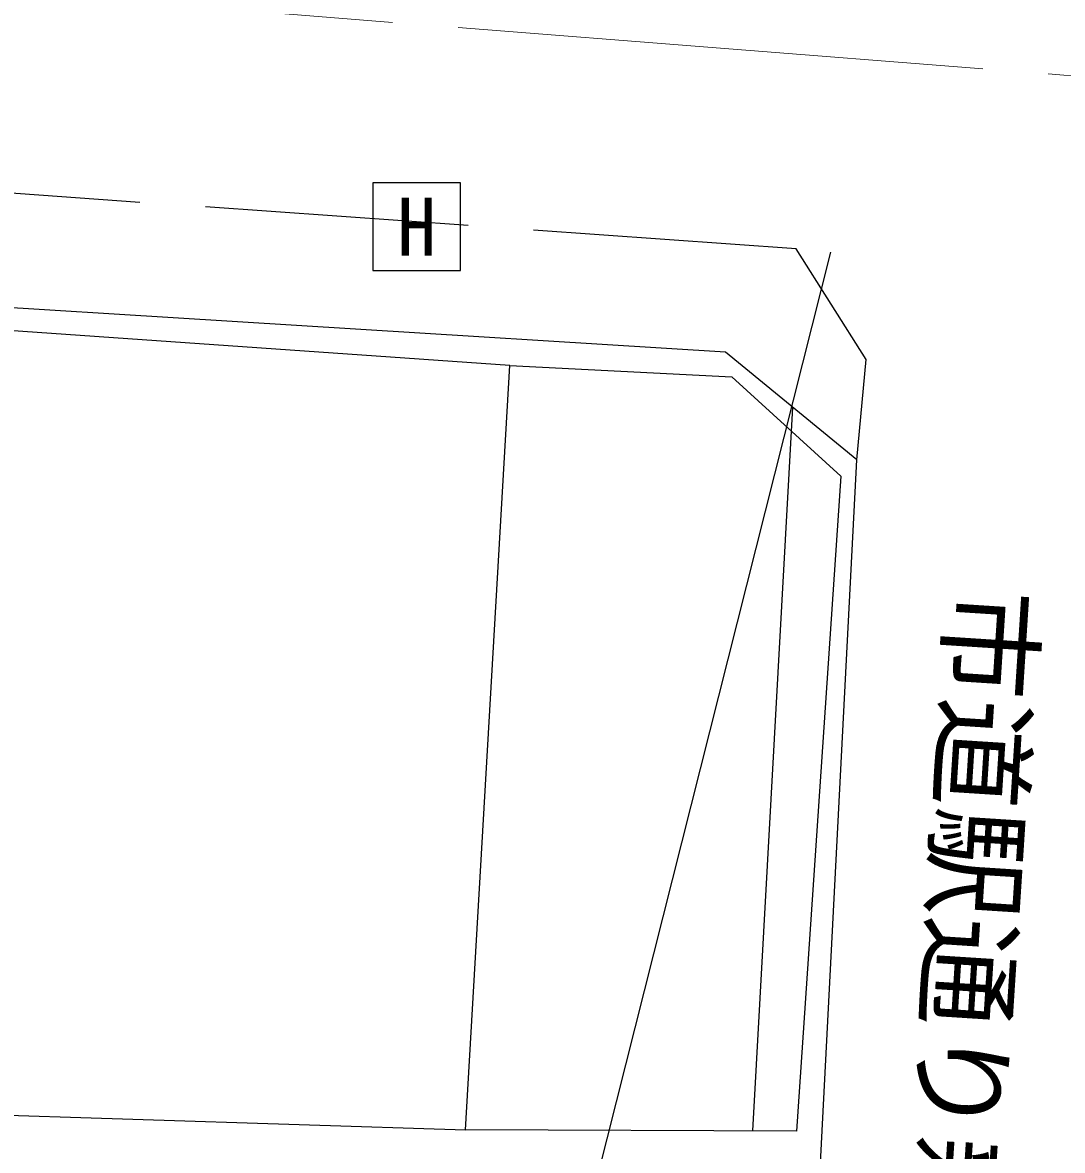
# Model space of a CAD drawing. Units: millimetres, scale not verified. Extents: x 40000 to 680000, y 20000 to 380000.
# Drawn here: x 290549 to 314258, y 266999 to 292706 of the extents above; entities that cross this region are included whole.
import ezdxf
from ezdxf.enums import TextEntityAlignment as Align

# ---------------------------------------------------------------- set-up
doc = ezdxf.new("R2010")
doc.units = ezdxf.units.MM
doc.header["$LTSCALE"] = 1000
doc.linetypes.add('CHAIN', pattern=[18.5, 12, -1.5, 3.5, -1.5])
doc.linetypes.add('DASHED', pattern=[7.5, 6, -1.5])
for name, color, linetype, lineweight in [('M-BGD', 7, 'Continuous', 25), ('M-BGD-EXST', 7, 'Continuous', 25), ('M-BMK', 2, 'CHAIN', 13), ('M-STR-STRC', 7, 'Continuous', 25)]:
    doc.layers.add(name, color=color, linetype=linetype, lineweight=lineweight)
doc.layers.add('M-BMK-HTXT', color=7, linetype='Continuous')
doc.styles.add('ＭＳ ゴシック', font='')
doc.styles.get('ＭＳ ゴシック').set_extended_font_data('MS Gothic')

msp = doc.modelspace()

# ---------------------------------------------------------------- linework, layer by layer
at = {"layer": 'M-BGD'}
msp.add_line((307201, 267444), (308107, 283939), dxfattribs=at)
at = {"layer": 'M-BGD', "linetype": 'DASHED'}
msp.add_lwpolyline([(309572, 282741), (309784, 285029), (308186, 287551), (285269, 289169), (268048, 290057), (267576, 289573), (267443, 287625)], dxfattribs=at)
at = {"layer": 'M-BGD'}
for points in [[(308100, 254366), (309572, 282741), (306572, 285194), (267443, 287625), (267360, 286521)], [(301659, 284887), (306716, 284634), (309208, 282369), (308194, 267441), (300645, 267468)]]:
    msp.add_lwpolyline(points, dxfattribs=at)
msp.add_lwpolyline([(290230, 285684), (289262, 267836), (300645, 267468), (301659, 284887)], close=True, dxfattribs=at)
at = {"layer": 'M-BGD-EXST'}
msp.add_lwpolyline([(298536, 287053), (300536, 287053), (300536, 289053), (298536, 289053)], close=True, dxfattribs=at)
at = {"layer": 'M-BMK'}
msp.add_line((282034, 294043), (380505, 286297), dxfattribs=at)
at = {"layer": 'M-STR-STRC'}
msp.add_line((308971, 287476), (301062, 256158), dxfattribs=at)

# ---------------------------------------------------------------- texts
at = {"layer": 'M-BGD-EXST', "style": 'ＭＳ ゴシック'}
msp.add_text('H', height=1320, dxfattribs=at).set_placement((299536, 288053), align=Align.MIDDLE_CENTER)
at = {"layer": 'M-BMK-HTXT', "style": 'ＭＳ ゴシック'}
msp.add_text('市道駅通り新町線', height=1833, rotation=266.328, dxfattribs=at).set_placement((312031, 269809), align=Align.MIDDLE_CENTER)

doc.saveas('drawing.dxf')
